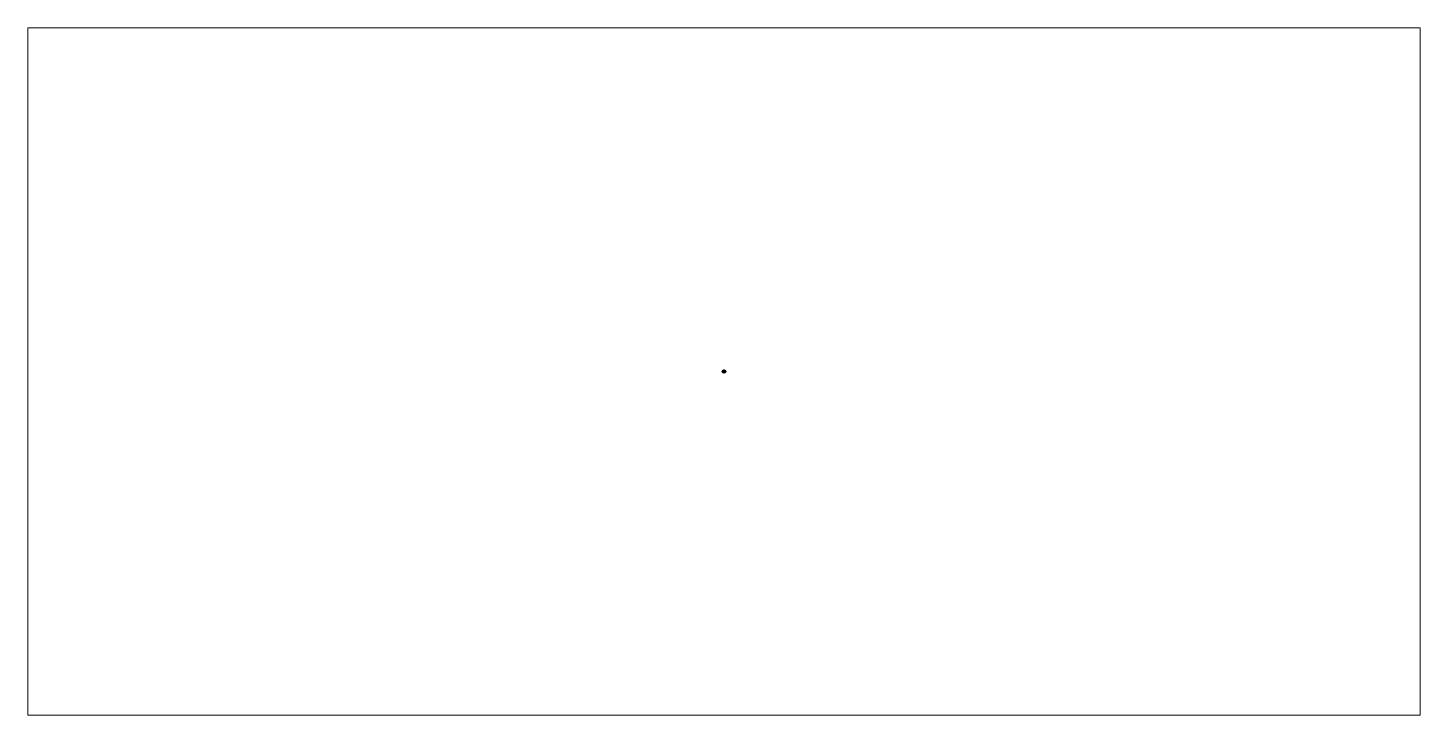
# Paper-space layout 'Layout1' of a CAD drawing. Header units: metres. Extents: x 0 to 965, y 0 to 476.
# The model-space entities are those that its viewports show. They can reach past a viewport. Long polylines and large blocks are cut down to what shows.
import ezdxf

# ---------------------------------------------------------------- set-up
doc = ezdxf.new("R2010")
doc.units = ezdxf.units.M

msp = doc.modelspace()

# ---------------------------------------------------------------- linework, layer by layer
at = {"color": 18, "linetype": 'Continuous', "lineweight": 70, "true_color": 0x000000}
for points in [[(7, 29), (12, 29), (12, 26), (13, 26), (13, 29), (15, 29), (15, 22), (17, 22), (17, 23), (15, 23), (15, 29), (18, 29), (18, 23), (18, 23), (18, 22), (18, 22), (18, 23), (18, 23), (18, 29), (21, 29), (21, 23), (19, 23), (19, 22), (21, 22), (21, 29), (32, 29), (32, 22), (33, 22), (33, 23), (32, 23), (32, 29), (34, 29), (34, 23), (34, 23), (34, 22), (35, 22), (35, 23), (35, 23), (35, 29), (37, 29), (37, 23), (36, 23), (36, 22), (37, 22), (37, 29), (51, 29), (51, 22), (52, 22), (52, 23), (51, 23), (51, 29), (54, 29), (54, 23), (53, 23), (53, 22), (54, 22), (54, 23), (54, 23), (54, 29), (56, 29), (56, 23), (55, 23), (55, 22), (56, 22), (56, 29), (59, 29), (59, 26), (59, 26), (59, 29), (65, 29), (65, 25), (59, 25), (59, 25), (59, 25), (59, 20), (59, 20), (59, 25), (65, 25), (65, 19), (59, 19), (59, 19), (59, 19), (59, 15), (59, 15), (59, 19), (65, 19), (65, 14), (59, 14), (59, 14), (59, 14), (59, 9), (59, 9), (59, 14), (65, 14), (65, 8), (59, 8), (59, 8), (59, 8), (59, 8), (65, 8), (65, 0), (49, 0), (49, 6), (48, 6), (48, 6), (49, 6), (49, 0), (44, 0), (44, 6), (46, 6), (46, 6), (42, 6), (42, 6), (44, 6), (44, 0), (38, 0), (38, 6), (40, 6), (40, 6), (37, 6), (37, 6), (38, 6), (38, 0), (33, 0), (33, 6), (35, 6), (35, 6), (31, 6), (31, 6), (33, 6), (33, 0), (28, 0), (28, 6), (29, 6), (29, 6), (26, 6), (26, 6), (27, 6), (27, 0), (22, 0), (22, 6), (24, 6), (24, 6), (20, 6), (20, 6), (22, 6), (22, 0), (17, 0), (17, 6), (18, 6), (18, 6), (16, 6), (16, 0), (7, 0), (7, 8), (13, 8), (13, 8), (12, 8), (12, 8), (7, 8), (7, 11), (12, 11), (12, 9), (13, 9), (13, 11), (12, 11), (12, 11), (7, 11), (7, 13), (12, 13), (12, 12), (13, 12), (13, 14), (12, 14), (12, 13), (7, 13), (7, 16), (12, 16), (12, 15), (13, 15), (13, 16), (12, 16), (12, 16), (7, 16), (7, 19), (12, 19), (12, 17), (13, 17), (13, 19), (12, 19), (12, 19), (7, 19), (7, 22), (12, 22), (12, 20), (13, 20), (13, 22), (12, 22), (12, 22), (7, 22), (7, 25), (12, 25), (12, 23), (13, 23), (13, 25), (12, 25), (12, 25), (7, 25), (7, 29)], [(20, 14), (20, 18), (15, 18), (15, 8), (20, 8), (20, 13), (20, 13), (20, 8), (15, 8), (15, 20), (20, 20), (20, 19), (20, 19), (20, 20), (15, 20), (15, 18), (20, 18), (20, 18), (20, 18), (20, 14), (20, 14)], [(24, 19), (24, 19), (23, 19), (23, 14), (32, 14), (32, 19), (30, 19), (30, 19), (33, 19), (33, 19), (32, 19), (32, 14), (36, 14), (36, 14), (23, 14), (23, 19), (24, 19)], [(39, 8), (39, 8), (40, 8), (40, 11), (37, 11), (37, 8), (38, 8), (38, 8), (33, 8), (33, 8), (37, 8), (37, 11), (23, 11), (23, 8), (25, 8), (25, 8), (23, 8), (23, 12), (40, 12), (40, 11), (40, 11), (40, 8), (44, 8), (44, 11), (41, 11), (41, 12), (45, 12), (45, 11), (44, 11), (44, 8), (49, 8), (49, 11), (46, 11), (46, 12), (49, 12), (49, 8), (39, 8)], [(27, 8), (32, 8), (32, 8), (27, 8), (27, 8)], [(37, 19), (37, 19), (37, 14), (37, 14), (37, 14), (37, 14), (37, 19), (37, 19), (37, 19)], [(43, 19), (43, 19), (40, 19), (40, 14), (43, 14), (43, 14), (40, 14), (40, 19), (43, 19)], [(44, 19), (44, 19), (44, 19), (44, 14), (44, 14), (44, 14), (49, 14), (49, 19), (46, 19), (46, 19), (49, 19), (49, 14), (44, 14), (44, 19), (45, 19), (45, 19), (44, 19)], [(52, 14), (52, 18), (56, 18), (56, 8), (52, 8), (52, 13), (52, 13), (52, 8), (56, 8), (56, 20), (52, 20), (52, 19), (52, 19), (52, 20), (56, 20), (56, 18), (52, 18), (52, 18), (52, 18), (52, 14), (52, 14)]]:
    msp.add_lwpolyline(points, close=True, dxfattribs=at)

psp = doc.layouts.get("Layout1")

# ---------------------------------------------------------------- viewports
at = {"layer": '0'}
psp.add_viewport(center=(482.6, 238.14), size=(965.2, 476.2775), view_center_point=(35.67, 14.29), view_height=28576.6511, dxfattribs=at)

doc.saveas('drawing.dxf')
